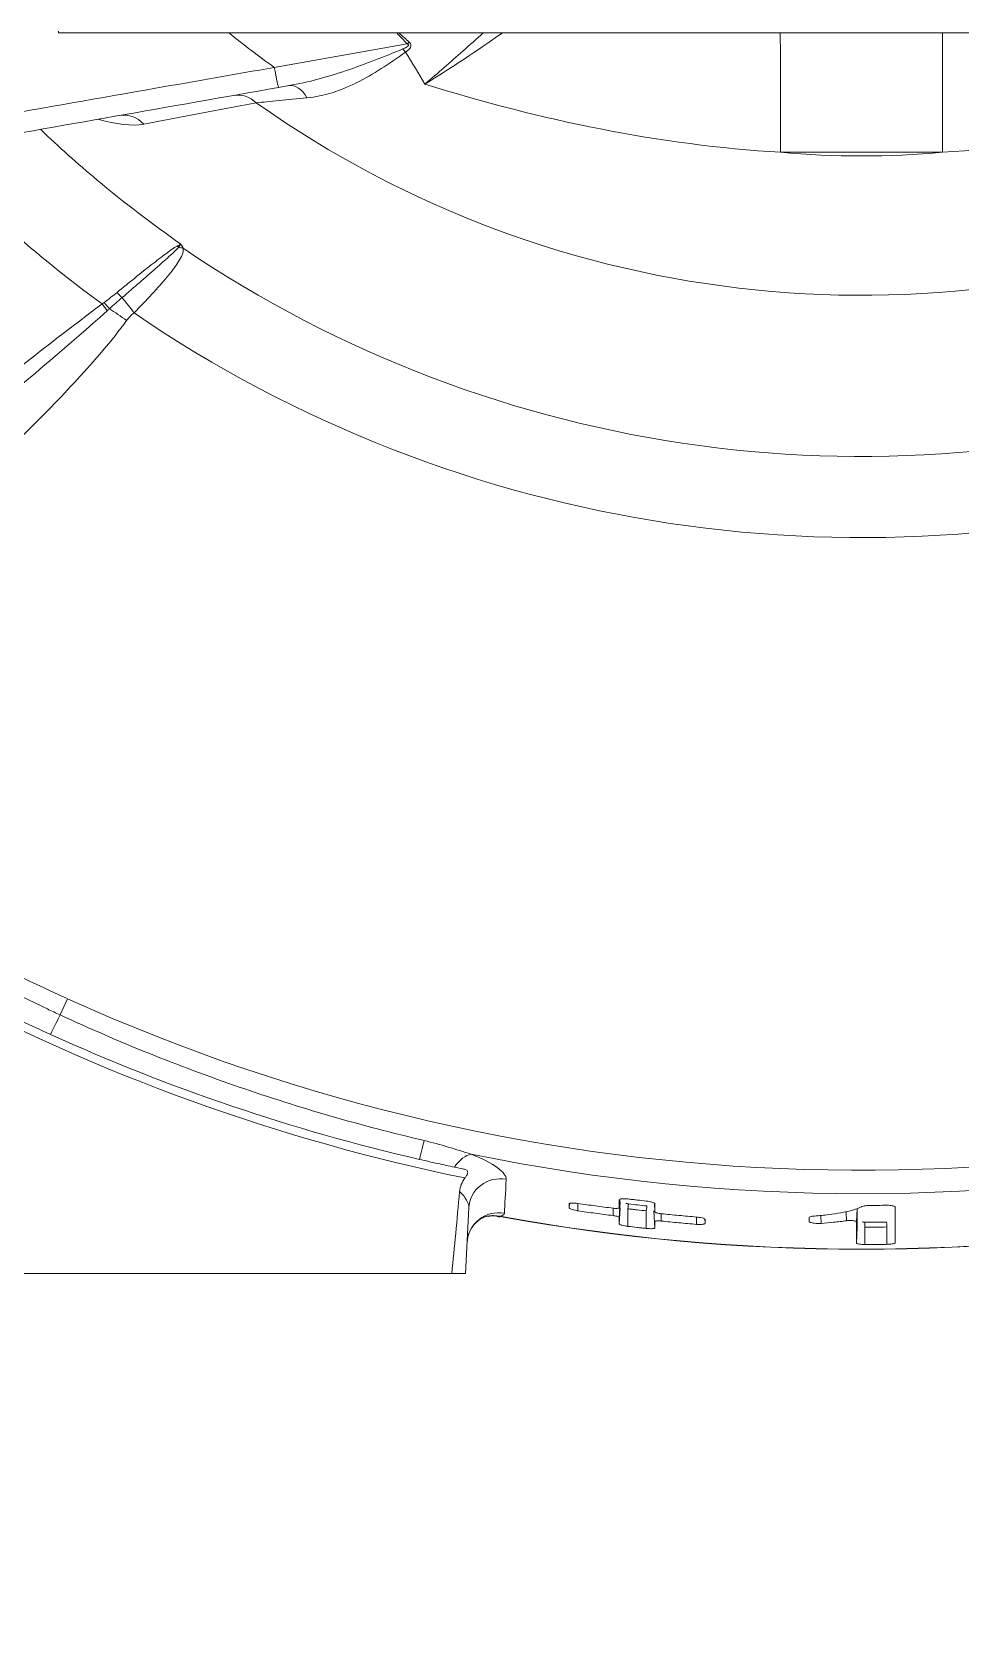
# Model space of a CAD drawing. Header units: millimetres. Extents: x 0 to 594, y 0 to 532.
# Drawn here: x 426.7 to 431.08, y 271.58 to 279.13 of the extents above; entities that cross this region are included whole.
import ezdxf

# ---------------------------------------------------------------- set-up
doc = ezdxf.new("R2010")
doc.units = ezdxf.units.MM
for name, color, linetype, true_color in [('13', 7, 'Continuous', 0xffffff), ('2', 7, 'Continuous', 0xffffff), ('201', 7, 'Continuous', 0xffffff), ('4', 7, 'Continuous', 0xffffff)]:
    doc.layers.add(name, color=color, linetype=linetype, true_color=true_color)

# ---------------------------------------------------------------- blocks, each defined once
blk = doc.blocks.new('_U13')
at = {"layer": '201', "color": 250, "lineweight": 13}
blk.add_arc((430.61169, 282.820884), 53.921515, 175, 359.999943, dxfattribs=at)

msp = doc.modelspace()

# ---------------------------------------------------------------- linework, layer by layer
at = {"layer": '13', "color": 250, "linetype": 'Continuous', "lineweight": 18}
msp.add_circle((430.61169, 282.82088), 80.5978, dxfattribs=at)
at = {"layer": '2', "color": 250, "linetype": 'Continuous', "lineweight": 13}
for p, q in [((427.84385, 278.95843), (428.4708, 279.06898)), ((426.8689, 274.56621), (426.83436, 274.49004)), ((429.23546, 273.60155), (429.23432, 273.57983)), ((429.47217, 273.62092), (429.47008, 273.58094)), ((429.47011, 273.53423), (429.47402, 273.60896)), ((429.63789, 273.56175), (429.63576, 273.60241)), ((429.27472, 273.56601), (429.27471, 273.60086)), ((429.44047, 273.57834), (429.44048, 273.54358)), ((429.47403, 273.57908), (429.47012, 273.50458)), ((429.51048, 273.49286), (429.51045, 273.57578)), ((429.59747, 273.56582), (429.5975, 273.483)), ((429.63784, 273.48556), (429.6336, 273.56654)), ((429.6675, 273.51774), (429.66749, 273.5524)), ((429.83394, 273.53694), (429.83395, 273.50235)), ((429.8743, 273.50689), (429.87314, 273.52906)), ((430.42103, 273.50686), (430.42028, 273.5442)), ((430.53953, 273.56187), (430.54082, 273.51955)), ((430.58789, 273.51414), (430.59119, 273.57719)), ((430.59199, 273.4909), (430.58794, 273.41365)), ((430.62825, 273.48913), (430.62821, 273.51251)), ((430.62825, 273.40738), (430.62825, 273.48913)), ((430.7307, 273.48987), (430.73069, 273.40811))]:
    msp.add_line(p, q, dxfattribs=at)
at = {"layer": '2', "color": 250, "linetype": 'Continuous', "lineweight": 18}
for p, q in [((427.91333, 278.87251), (427.86399, 278.86381)), ((428.74455, 273.27088), (428.76072, 273.57945)), ((429.23568, 273.60028), (429.23431, 273.59835)), ((428.68074, 273.27088), (426.34265, 273.27088)), ((428.74455, 273.27088), (428.68074, 273.27088))]:
    msp.add_line(p, q, dxfattribs=at)
at = {"layer": '2', "color": 250, "linetype": 'Continuous', "lineweight": 13}
for radius, start, end in [(4.75179, 231.137427, 234.374591), (4.93716, 234.701171, 293.666424), (4.27989, 264.883057, 275.116943), (5.69736, 235.862683, 288.721899), (6.07999, 235.666501, 287.286841), (9.29, 241.833687, 258.391647), (9.06356, 245.609761, 290.972559), (9.17397, 258.434461, 281.565539), (9.43551, 259.594439, 280.405561)]:
    msp.add_arc((430.61169, 282.82088), radius, start, end, dxfattribs=at)
at = {"layer": '2', "color": 250, "linetype": 'Continuous', "lineweight": 18}
msp.add_arc((430.61169, 282.82088), 9.43645, 259.594439, 280.405561, dxfattribs=at)
at = {"layer": '2', "color": 250, "linetype": 'Continuous', "lineweight": 13}
for centre, major_axis, ratio, start_param, end_param in [((430.22329, 278.48345), (0.00115, -1.75), 0.003849, 1.613435, 1.9436344), ((431.00009, 278.48345), (-0.00115, -1.75), 0.003849, 4.3395509, 4.6697503), ((428.45188, 279.01114), (-0.09408, 0.11683), 0.13613, 4.766257, 4.9001019), ((428.46759, 279.06335), (-0.10796, -0.10414), 0.01215, 4.5848867, 4.6709204), ((427.84662, 278.96229), (0.01736, -0.09848), 0.033984, 4.7456266, 6.2831853), ((427.67913, 278.6789), (0.02605, -0.14772), 0.856394, 2.2738412, 3.1415927), ((427.93938, 278.72479), (-0.02605, 0.14772), 0.572258, 5.2609214, 6.2831853), ((427.14158, 278.58412), (0.02605, -0.14772), 0.870611, 2.2132343, 3.1415927), ((430.61169, 282.74747), (0, 6.07195), 0.999888, 2.3226983, 2.5110794), ((427.43613, 278.18898), (-0.05259, 0.08506), 0.865763, 1.9381554, 2.0258246), ((427.28551, 277.91502), (-0.21998, -0.11879), 0.73291, 3.7590629, 3.8634252), ((427.03231, 277.84649), (-0.06007, 0.07995), 0.020971, 1.5987024, 2.0164977), ((427.04267, 277.85465), (-0.06373, 0.07706), 0.04277, 1.602909, 2.0033971), ((427.11237, 277.91438), (-0.06642, 0.07476), 0.189598, 1.6332828, 1.9862866), ((427.16082, 277.76845), (-0.14621, 0.20279), 0.14491, 4.7647293, 5.1449224), ((427.12572, 277.73292), (-0.20242, 0.14672), 0.155046, 4.7165035, 5.1197977), ((426.78568, 274.38266), (0.06435, 0.1355), 0.022477, 0.6666775, 1.4703725), ((428.52157, 273.77207), (0.03482, 0.1459), 0.012163, 0.5370388, 1.3211656), ((428.74341, 273.69144), (0.05647, 0.13897), 0.555824, 0.3232575, 1.1907327), ((428.91052, 273.5716), (0.14979, -0.00785), 0.972515, 1.4447863, 3.1415927), ((428.90199, 273.40896), (0.14979, -0.00785), 0.98869, 1.4448883, 3.1415927), ((429.5103, 273.57447), (-0.00296, -0.02482), 0.000014, 1.6235283, 2.972144), ((429.59733, 273.56451), (-0.00272, -0.02485), 0.000013, 1.6234713, 2.9721439), ((430.73071, 273.48856), (-0.00032, 0.025), 0.000001, 0.1561874, 1.5184249)]:
    msp.add_ellipse(centre, major_axis=major_axis, ratio=ratio, start_param=start_param, end_param=end_param, dxfattribs=at)
at = {"layer": '2', "color": 250, "linetype": 'Continuous', "lineweight": 18}
msp.add_ellipse((428.66169, 276.46663), major_axis=(-0.25034, -4.77681), ratio=0.052264, start_param=0.84066, end_param=0.9446926, dxfattribs=at)
at = {"layer": '2', "color": 250, "linetype": 'Continuous', "lineweight": 13}
for points in [[(428.4708, 279.06898), (428.45418, 279.08621), (428.43758, 279.10348), (428.42101, 279.12078)], [(428.43091, 279.12078), (428.44726, 279.10645), (428.46365, 279.09215), (428.48007, 279.07789)], [(428.91838, 279.12063), (428.79992, 279.03745), (428.6781, 278.9565), (428.55366, 278.87939)], [(428.55366, 278.87939), (428.52445, 278.93015), (428.494, 278.98037), (428.4627, 279.03022)], [(427.7588, 278.79143), (427.57784, 278.75694), (427.40172, 278.72349), (427.22895, 278.69078)], [(427.22895, 278.69078), (427.17163, 278.67993), (427.09707, 278.69026), (427.01626, 278.7131)], [(430.99341, 278.55805), (430.73893, 278.55822), (430.48445, 278.55822), (430.22997, 278.55805)], [(427.03231, 277.843), (427.03541, 277.84507), (427.03845, 277.84722), (427.04142, 277.84945)], [(427.04142, 277.84945), (427.06224, 277.86507), (427.08256, 277.88097), (427.10238, 277.89715)], [(427.12622, 277.87269), (427.1062, 277.85554), (427.0862, 277.83785), (427.0664, 277.81987)], [(427.0664, 277.81987), (427.06322, 277.81682), (427.05999, 277.81382), (427.0567, 277.81089)], [(427.18252, 277.80021), (427.16896, 277.79043), (427.15741, 277.7784), (427.14763, 277.7649)], [(428.55058, 273.89765), (428.62706, 273.87969), (428.70134, 273.85487), (428.77241, 273.83318)], [(428.93692, 273.71514), (428.93351, 273.65019), (428.9307, 273.59673), (428.9285, 273.5549)], [(428.76072, 273.57945), (428.7619, 273.60198), (428.74631, 273.62892), (428.71729, 273.65685)], [(428.84859, 273.54094), (428.86793, 273.54338), (428.88769, 273.54367), (428.9075, 273.54055)], [(428.9285, 273.5549), (428.92817, 273.54848), (428.92119, 273.54369), (428.9075, 273.54055)], [(429.60001, 273.58901), (429.57106, 273.59218), (429.54213, 273.59549), (429.51321, 273.59894)], [(430.7304, 273.51326), (430.69634, 273.51282), (430.66227, 273.51258), (430.62821, 273.51251)]]:
    msp.add_open_spline(points, degree=3, dxfattribs=at)
for points, knots in [([(428.55366, 278.87939), (428.55405, 278.87972), (428.55444, 278.88005), (428.5848, 278.9061), (428.61468, 278.93194), (428.67398, 278.98359), (428.70339, 279.0094), (428.7648, 279.06368), (428.79678, 279.09216), (428.82857, 279.12072)], [0, 0, 0, 0, 0.0042055, 0.0042055, 0.3276872, 0.3276872, 0.6483092, 0.6483092, 1, 1, 1, 1]), ([(427.91333, 278.87251), (428.00439, 278.88857), (428.09412, 278.91341), (428.27249, 278.9736), (428.36111, 279.00888), (428.44995, 279.04552)], [0, 0, 0, 0, 0.5, 0.5, 1, 1, 1, 1]), ([(428.44995, 279.04552), (428.45591, 279.04798), (428.46184, 279.05065), (428.47006, 279.05578), (428.47285, 279.05767), (428.47514, 279.06073), (428.47545, 279.06122), (428.47594, 279.06227), (428.47612, 279.06285), (428.4762, 279.06384), (428.47616, 279.06425), (428.47596, 279.06504), (428.47578, 279.06542), (428.47524, 279.06626), (428.47482, 279.06669), (428.4735, 279.06776), (428.4725, 279.06828), (428.47126, 279.0688), (428.47103, 279.06889), (428.4708, 279.06898)], [0, 0, 0, 0, 0.4756338, 0.4756338, 0.716041, 0.716041, 0.7579679, 0.7579679, 0.8005623, 0.8005623, 0.830154, 0.830154, 0.8597155, 0.8597155, 0.9023549, 0.9023549, 0.9823345, 0.9823345, 1, 1, 1, 1]), ([(428.48007, 279.07789), (428.48207, 279.07615), (428.48389, 279.07412), (428.4863, 279.07005), (428.48708, 279.06806), (428.48756, 279.06557), (428.48763, 279.06511), (428.48792, 279.06239), (428.4877, 279.06006), (428.48626, 279.05444), (428.48455, 279.05122), (428.47878, 279.04299), (428.47384, 279.03847), (428.46672, 279.033), (428.46473, 279.03158), (428.4627, 279.03022)], [0, 0, 0, 0, 0.1315262, 0.1315262, 0.2345431, 0.2345431, 0.2572342, 0.2572342, 0.3705294, 0.3705294, 0.5481271, 0.5481271, 0.8777434, 0.8777434, 1, 1, 1, 1]), ([(428.4627, 279.03022), (428.38567, 278.976), (428.30969, 278.92532), (428.15566, 278.84824), (428.07783, 278.82218), (427.99793, 278.81454)], [0, 0, 0, 0, 0.5, 0.5, 1, 1, 1, 1]), ([(426.29997, 278.68689), (426.36558, 278.69843), (426.43119, 278.70998), (426.75923, 278.76769), (427.02168, 278.81385), (427.4707, 278.89282), (427.65727, 278.92563), (427.84385, 278.95843)], [0, 0, 0, 0, 0.1274978, 0.1274978, 0.6374899, 0.6374899, 1, 1, 1, 1]), ([(427.99793, 278.81454), (427.95084, 278.81003), (427.90682, 278.8058), (427.82629, 278.79801), (427.78948, 278.79442), (427.7588, 278.79143)], [0, 0, 0, 0, 0.5, 0.5, 1, 1, 1, 1]), ([(430.22997, 278.55805), (429.9448, 278.57569), (429.6611, 278.6132), (429.10227, 278.72269), (428.82612, 278.79498), (428.55366, 278.87939)], [0, 0, 0, 0, 0.5, 0.5, 1, 1, 1, 1]), ([(432.55914, 278.84586), (432.31506, 278.77349), (432.06799, 278.71139), (431.54529, 278.61093), (431.27016, 278.57517), (430.99341, 278.55805)], [0, 0, 0, 0, 0.4799114, 0.4799114, 1, 1, 1, 1]), ([(427.4039, 278.12496), (427.26743, 278.22005), (427.13545, 278.321), (426.91657, 278.50438), (426.82731, 278.58417), (426.74095, 278.66644)], [0, 0, 0, 0, 0.5824239, 0.5824239, 1, 1, 1, 1]), ([(427.10238, 277.89715), (427.13138, 277.92082), (427.15935, 277.94351), (427.21334, 277.98692), (427.23962, 278.00785), (427.28798, 278.04576), (427.31025, 278.06293), (427.35115, 278.09331), (427.36896, 278.10684), (427.38629, 278.11594)], [0, 0, 0, 0, 0.25, 0.25, 0.5, 0.5, 0.75, 0.75, 1, 1, 1, 1]), ([(427.39309, 278.11071), (427.38156, 278.09736), (427.36565, 278.08283), (427.32877, 278.0491), (427.30734, 278.03005), (427.23794, 277.96898), (427.1836, 277.92198), (427.12622, 277.87269)], [0, 0, 0, 0, 0.25, 0.25, 0.5, 0.5, 1, 1, 1, 1]), ([(427.41446, 278.10521), (427.41607, 278.09452), (427.41329, 278.08487), (427.40518, 278.06445), (427.39942, 278.05387), (427.37877, 278.02079), (427.36022, 277.99649), (427.31752, 277.94481), (427.29281, 277.91686), (427.24014, 277.85966), (427.21214, 277.83034), (427.18252, 277.80021)], [0, 0, 0, 0, 0.125, 0.125, 0.25, 0.25, 0.5, 0.5, 0.75, 0.75, 1, 1, 1, 1]), ([(427.38629, 278.11594), (427.39238, 278.11914), (427.39809, 278.12207), (427.40357, 278.1248), (427.40374, 278.12488), (427.4039, 278.12496)], [0, 0, 0, 0, 0.9697798, 0.9697798, 1, 1, 1, 1]), ([(427.4039, 278.12496), (427.40381, 278.12483), (427.40371, 278.1247), (427.40269, 278.1233), (427.40174, 278.12202), (427.39837, 278.11751), (427.39581, 278.11417), (427.39309, 278.11071)], [0, 0, 0, 0, 0.0295024, 0.0295024, 0.310184, 0.310184, 1, 1, 1, 1]), ([(427.4039, 278.12496), (427.40398, 278.12482), (427.40406, 278.12467), (427.40769, 278.11805), (427.41114, 278.1116), (427.41446, 278.10521)], [0, 0, 0, 0, 0.0215903, 0.0215903, 1, 1, 1, 1]), ([(425.90075, 276.97203), (426.09028, 277.11598), (426.27851, 277.26161), (426.65473, 277.55319), (426.84202, 277.70004), (427.03231, 277.843)], [0, 0, 0, 0, 0.5, 0.5, 1, 1, 1, 1]), ([(427.0567, 277.81089), (426.87909, 277.65235), (426.69715, 277.49882), (426.33081, 277.19496), (426.14584, 277.04521), (425.95838, 276.89867)], [0, 0, 0, 0, 0.5, 0.5, 1, 1, 1, 1]), ([(427.14763, 277.7649), (427.07685, 277.66725), (426.99722, 277.57648), (426.8343, 277.39912), (426.75011, 277.31308), (426.49261, 277.06038), (426.31448, 276.8991), (426.13073, 276.74491)], [0, 0, 0, 0, 0.25, 0.25, 0.5, 0.5, 1, 1, 1, 1]), ([(426.50496, 274.7407), (426.59439, 274.69545), (426.68455, 274.65161), (426.80647, 274.59472), (426.83765, 274.58038), (426.8689, 274.56621)], [0, 0, 0, 0, 0.7449813, 0.7449813, 1, 1, 1, 1]), ([(426.51246, 274.64724), (426.59898, 274.60287), (426.68622, 274.55987), (426.79416, 274.50879), (426.81424, 274.49938), (426.83436, 274.49004)], [0, 0, 0, 0, 0.8142653, 0.8142653, 1, 1, 1, 1]), ([(426.83436, 274.49004), (427.10962, 274.36225), (427.39148, 274.24868), (427.96422, 274.05111), (428.25513, 273.96704), (428.55058, 273.89765)], [0, 0, 0, 0, 0.5, 0.5, 1, 1, 1, 1]), ([(428.77241, 273.83318), (428.82441, 273.81205), (428.86601, 273.7904), (428.92267, 273.74984), (428.93774, 273.73084), (428.93692, 273.71514)], [0, 0, 0, 0, 0.5, 0.5, 1, 1, 1, 1]), ([(429.51321, 273.59894), (429.51199, 273.59908), (429.51076, 273.59927), (429.50848, 273.59968), (429.50741, 273.59991), (429.50544, 273.60041), (429.50453, 273.60069), (429.50304, 273.60125), (429.50247, 273.60155), (429.50202, 273.60197), (429.50194, 273.60211), (429.50194, 273.60224)], [0, 0, 0, 0, 0.2067051, 0.2067051, 0.412455, 0.412455, 0.6345742, 0.6345742, 0.8740453, 0.8740453, 1, 1, 1, 1]), ([(429.51045, 273.57578), (429.51046, 273.57577), (429.51046, 273.57577), (429.5177, 273.57491), (429.52495, 273.57406), (429.53945, 273.57236), (429.5467, 273.57153), (429.56846, 273.56904), (429.58296, 273.56741), (429.59746, 273.56582), (429.59747, 273.56582), (429.59747, 273.56582)], [0, 0, 0, 0, 0.0000191, 0.0000191, 0.2500051, 0.2500051, 0.5000253, 0.5000253, 0.9999817, 0.9999817, 1, 1, 1, 1]), ([(430.62821, 273.51251), (430.62695, 273.51251), (430.62569, 273.51255), (430.62333, 273.51268), (430.6222, 273.51277), (430.62016, 273.51302), (430.61927, 273.51318), (430.61799, 273.51352), (430.61754, 273.5137), (430.61706, 273.51401), (430.61694, 273.51415), (430.61694, 273.51428)], [0, 0, 0, 0, 0.2128231, 0.2128231, 0.4244004, 0.4244004, 0.6522156, 0.6522156, 0.8532416, 0.8532416, 1, 1, 1, 1]), ([(430.62825, 273.48913), (430.63679, 273.48914), (430.64533, 273.48917), (430.6624, 273.48925), (430.67094, 273.4893), (430.69655, 273.48948), (430.71362, 273.48965), (430.7307, 273.48987)], [0, 0, 0, 0, 0.2500055, 0.2500055, 0.5000109, 0.5000109, 1, 1, 1, 1])]:
    msp.add_open_spline(points, degree=3, knots=knots, dxfattribs=at)
at = {"layer": '2', "color": 250, "linetype": 'Continuous', "lineweight": 18}
for points, degree in [([(427.86398, 278.86381), (427.34952, 278.7731), (426.83513, 278.68239), (426.32077, 278.5917)], 3), ([(428.52845, 273.80852), (427.93044, 273.94676), (427.34793, 274.14408), (426.7891, 274.39768)], 3), ([(428.736, 273.76305), (428.72214, 273.76592), (428.70765, 273.76896), (428.69263, 273.77214)], 3), ([(428.71729, 273.65685), (428.71941, 273.68023), (428.72794, 273.70271), (428.74235, 273.7209)], 3), ([(428.8514, 273.54005), (428.8787, 273.54794), (428.90711, 273.53668)], 2), ([(430.51374, 273.55684), (430.55579, 273.56403), (430.59103, 273.5737), (430.61247, 273.58555)], 3), ([(430.77109, 273.58284), (430.77106, 273.51509), (430.77102, 273.45908), (430.771, 273.41497)], 3)]:
    msp.add_open_spline(points, degree=degree, dxfattribs=at)
for points, knots in [([(426.7891, 274.39768), (426.69804, 274.43901), (426.60765, 274.48181), (426.49927, 274.5353), (426.48059, 274.5446), (426.46194, 274.55396)], [0, 0, 0, 0, 0.8273368, 0.8273368, 1, 1, 1, 1]), ([(428.69263, 273.77214), (428.66755, 273.77746), (428.64096, 273.78321), (428.58577, 273.79542), (428.55717, 273.80189), (428.52845, 273.80852)], [0, 0, 0, 0, 0.5, 0.5, 1, 1, 1, 1]), ([(428.736, 273.76305), (428.74128, 273.76196), (428.74628, 273.76034), (428.75173, 273.75647), (428.75321, 273.75495), (428.75518, 273.75135), (428.75566, 273.7492), (428.75549, 273.74479), (428.75496, 273.74251), (428.75324, 273.7378), (428.75202, 273.73532), (428.74828, 273.72884), (428.7454, 273.72475), (428.74235, 273.7209)], [0, 0, 0, 0, 0.2822747, 0.2822747, 0.4162098, 0.4162098, 0.55183, 0.55183, 0.6722133, 0.6722133, 0.7957148, 0.7957148, 1, 1, 1, 1]), ([(429.27472, 273.60087), (429.2703, 273.60151), (429.2658, 273.602), (429.25739, 273.60262), (429.25335, 273.60275), (429.24629, 273.60264), (429.24319, 273.60238), (429.23947, 273.60171), (429.23833, 273.60142), (429.2374, 273.60109)], [0, 0, 0, 0, 0.281336, 0.281336, 0.5624205, 0.5624205, 0.8448201, 0.8448201, 1, 1, 1, 1]), ([(429.51048, 273.62206), (429.50608, 273.62259), (429.50161, 273.62294), (429.49324, 273.62328), (429.48923, 273.62326), (429.48219, 273.62285), (429.4791, 273.62244), (429.47436, 273.62131), (429.47259, 273.6206), (429.47055, 273.6191), (429.47006, 273.61834), (429.47006, 273.61752)], [0, 0, 0, 0, 0.2087638, 0.2087638, 0.4172772, 0.4172772, 0.6279505, 0.6279505, 0.8309265, 0.8309265, 1, 1, 1, 1]), ([(429.47008, 273.58094), (429.47008, 273.58388), (429.47008, 273.58685), (429.47007, 273.59284), (429.47007, 273.59587), (429.47007, 273.60501), (429.47006, 273.61121), (429.47006, 273.61752)], [0, 0, 0, 0, 0.2505358, 0.2505358, 0.5010716, 0.5010716, 1, 1, 1, 1]), ([(429.51048, 273.62206), (429.51773, 273.62119), (429.52498, 273.62033), (429.53948, 273.61863), (429.54673, 273.61779), (429.56849, 273.61529), (429.58299, 273.61366), (429.5975, 273.61206)], [0, 0, 0, 0, 0.2500482, 0.2500482, 0.5000964, 0.5000964, 1, 1, 1, 1]), ([(429.63791, 273.59825), (429.63791, 273.59933), (429.63705, 273.60052), (429.63387, 273.6029), (429.6315, 273.60412), (429.6255, 273.60645), (429.62175, 273.60759), (429.61366, 273.60955), (429.60923, 273.61042), (429.60233, 273.61147), (429.59991, 273.61179), (429.5975, 273.61206)], [0, 0, 0, 0, 0.2231971, 0.2231971, 0.4460981, 0.4460981, 0.6718039, 0.6718039, 0.8884961, 0.8884961, 1, 1, 1, 1]), ([(428.75516, 273.42243), (428.75479, 273.42983), (428.75581, 273.45527), (428.77619, 273.49281), (428.80676, 273.52284), (428.83287, 273.53656), (428.84636, 273.54067), (428.85037, 273.54112), (428.84988, 273.5411)], [0, 0, 0, 0, 0.1002989, 0.3565861, 0.5590589, 0.7286352, 0.87273, 1, 1, 1, 1]), ([(429.23432, 273.57983), (429.23432, 273.58134), (429.23432, 273.58286), (429.23432, 273.58591), (429.23432, 273.58745), (429.23432, 273.59208), (429.23431, 273.59519), (429.23431, 273.59835)], [0, 0, 0, 0, 0.250342, 0.250342, 0.5006841, 0.5006841, 1, 1, 1, 1]), ([(429.23432, 273.57983), (429.23432, 273.57891), (429.23517, 273.57787), (429.2383, 273.5757), (429.24063, 273.57455), (429.24652, 273.57228), (429.25021, 273.57112), (429.25824, 273.56904), (429.26266, 273.56807), (429.26966, 273.56679), (429.2722, 273.56638), (429.27472, 273.56601)], [0, 0, 0, 0, 0.2202348, 0.2202348, 0.4400821, 0.4400821, 0.6645294, 0.6645294, 0.8825466, 0.8825466, 1, 1, 1, 1]), ([(429.27472, 273.60087), (429.28852, 273.59887), (429.30233, 273.5969), (429.32994, 273.59302), (429.34376, 273.59111), (429.38519, 273.58548), (429.41283, 273.58185), (429.44048, 273.57835)], [0, 0, 0, 0, 0.2500711, 0.2500711, 0.5001422, 0.5001422, 1, 1, 1, 1]), ([(429.44048, 273.54358), (429.42665, 273.54533), (429.41282, 273.5471), (429.38517, 273.55072), (429.37135, 273.55256), (429.32991, 273.55816), (429.30231, 273.56203), (429.27472, 273.56601)], [0, 0, 0, 0, 0.2500725, 0.2500725, 0.5001451, 0.5001451, 1, 1, 1, 1]), ([(429.44048, 273.57835), (429.44187, 273.57817), (429.44327, 273.57802), (429.44745, 273.57762), (429.45022, 273.57745), (429.45565, 273.5773), (429.45834, 273.57736), (429.46302, 273.57771), (429.46506, 273.57802), (429.46817, 273.57887), (429.46925, 273.57942), (429.46997, 273.58033), (429.47008, 273.58063), (429.47008, 273.58094)], [0, 0, 0, 0, 0.089751, 0.089751, 0.2723976, 0.2723976, 0.4772616, 0.4772616, 0.6887734, 0.6887734, 0.9053887, 0.9053887, 1, 1, 1, 1]), ([(429.47011, 273.53423), (429.47011, 273.53477), (429.46968, 273.53536), (429.46803, 273.53659), (429.46681, 273.53724), (429.4634, 273.53866), (429.46102, 273.53944), (429.45553, 273.54093), (429.45233, 273.54165), (429.44625, 273.54277), (429.44335, 273.54322), (429.44048, 273.54358)], [0, 0, 0, 0, 0.1835134, 0.1835134, 0.366779, 0.366779, 0.5890798, 0.5890798, 0.8163196, 0.8163196, 1, 1, 1, 1]), ([(429.47012, 273.50458), (429.47012, 273.50694), (429.47012, 273.50933), (429.47012, 273.51416), (429.47012, 273.51661), (429.47011, 273.52402), (429.47011, 273.52907), (429.47011, 273.53423)], [0, 0, 0, 0, 0.2504339, 0.2504339, 0.5008678, 0.5008678, 1, 1, 1, 1]), ([(429.63791, 273.59825), (429.63791, 273.59509), (429.6379, 273.59196), (429.6379, 273.58575), (429.6379, 273.58268), (429.63789, 273.57356), (429.63789, 273.5676), (429.63789, 273.56175)], [0, 0, 0, 0, 0.2503489, 0.2503489, 0.5006977, 0.5006977, 1, 1, 1, 1]), ([(429.63789, 273.56175), (429.63789, 273.56104), (429.63847, 273.56027), (429.6407, 273.55871), (429.64236, 273.55791), (429.64659, 273.55635), (429.64925, 273.55557), (429.65517, 273.5542), (429.65851, 273.55357), (429.66377, 273.55282), (429.66563, 273.55259), (429.6675, 273.5524)], [0, 0, 0, 0, 0.2153834, 0.2153834, 0.4315733, 0.4315733, 0.6569224, 0.6569224, 0.8821224, 0.8821224, 1, 1, 1, 1]), ([(429.6675, 273.5524), (429.68136, 273.55099), (429.69522, 273.54961), (429.72296, 273.54691), (429.73683, 273.54559), (429.77844, 273.54173), (429.80619, 273.53928), (429.83395, 273.53695)], [0, 0, 0, 0, 0.2500433, 0.2500433, 0.5000865, 0.5000865, 1, 1, 1, 1]), ([(429.87431, 273.52526), (429.87431, 273.52622), (429.87347, 273.52725), (429.87032, 273.52931), (429.86797, 273.53036), (429.86205, 273.53233), (429.85835, 273.53328), (429.85036, 273.5349), (429.846, 273.53561), (429.83904, 273.53647), (429.83649, 273.53674), (429.83395, 273.53695)], [0, 0, 0, 0, 0.2218418, 0.2218418, 0.4434159, 0.4434159, 0.6672586, 0.6672586, 0.8818041, 0.8818041, 1, 1, 1, 1]), ([(430.39012, 273.54166), (430.38599, 273.54138), (430.3821, 273.54092), (430.37545, 273.53976), (430.3726, 273.53904), (430.36814, 273.53741), (430.36652, 273.53647), (430.36524, 273.53498), (430.36501, 273.53444), (430.36502, 273.5339)], [0, 0, 0, 0, 0.2791483, 0.2791483, 0.5576435, 0.5576435, 0.8463145, 0.8463145, 1, 1, 1, 1]), ([(430.36502, 273.51605), (430.36502, 273.51752), (430.36502, 273.51898), (430.36502, 273.52193), (430.36502, 273.52341), (430.36502, 273.52787), (430.36502, 273.53087), (430.36502, 273.5339)], [0, 0, 0, 0, 0.2503245, 0.2503245, 0.5006489, 0.5006489, 1, 1, 1, 1]), ([(430.39012, 273.54166), (430.40183, 273.54246), (430.41328, 273.54344), (430.43562, 273.54566), (430.44653, 273.54692), (430.47677, 273.5508), (430.49556, 273.5537), (430.51374, 273.55684)], [0, 0, 0, 0, 0.2605005, 0.2605005, 0.5208158, 0.5208158, 1, 1, 1, 1]), ([(430.59198, 273.57726), (430.59198, 273.57274), (430.59198, 273.56829), (430.59198, 273.5548), (430.59199, 273.546), (430.59199, 273.52074), (430.59199, 273.5052), (430.59199, 273.49091), (430.59199, 273.49091), (430.59199, 273.4909)], [0, 0, 0, 0, 0.1388431, 0.1388431, 0.4280257, 0.4280257, 0.9999969, 0.9999969, 1, 1, 1, 1]), ([(430.64933, 273.59157), (430.64493, 273.59156), (430.64047, 273.59135), (430.63217, 273.59061), (430.62823, 273.59007), (430.62121, 273.58872), (430.61807, 273.58788), (430.61441, 273.58651), (430.61335, 273.58604), (430.61247, 273.58555)], [0, 0, 0, 0, 0.2835647, 0.2835647, 0.5664987, 0.5664987, 0.8592075, 0.8592075, 1, 1, 1, 1]), ([(430.64933, 273.59157), (430.65611, 273.5916), (430.66289, 273.59164), (430.67646, 273.59172), (430.68324, 273.59177), (430.70358, 273.59194), (430.71714, 273.59209), (430.73069, 273.59226)], [0, 0, 0, 0, 0.2500105, 0.2500105, 0.5000209, 0.5000209, 1, 1, 1, 1]), ([(430.77109, 273.58284), (430.77109, 273.58398), (430.77025, 273.58513), (430.76708, 273.58724), (430.76471, 273.58824), (430.75874, 273.58993), (430.75503, 273.59065), (430.74712, 273.59167), (430.74286, 273.59201), (430.73594, 273.59226), (430.73331, 273.5923), (430.73069, 273.59226)], [0, 0, 0, 0, 0.2238909, 0.2238909, 0.4477275, 0.4477275, 0.669912, 0.669912, 0.8784646, 0.8784646, 1, 1, 1, 1]), ([(429.47012, 273.50458), (429.47012, 273.5038), (429.47093, 273.50291), (429.47399, 273.50109), (429.47627, 273.50012), (429.48202, 273.49821), (429.48561, 273.49725), (429.4936, 273.49546), (429.49814, 273.49461), (429.50532, 273.49352), (429.5079, 273.49317), (429.51048, 273.49286)], [0, 0, 0, 0, 0.2161027, 0.2161027, 0.431792, 0.431792, 0.6542192, 0.6542192, 0.879648, 0.879648, 1, 1, 1, 1]), ([(429.5975, 273.483), (429.59024, 273.48379), (429.58299, 273.48459), (429.56848, 273.4862), (429.56122, 273.48701), (429.53947, 273.48948), (429.52497, 273.49115), (429.51048, 273.49286)], [0, 0, 0, 0, 0.2500476, 0.2500476, 0.5000952, 0.5000952, 1, 1, 1, 1]), ([(429.5975, 273.483), (429.60195, 273.48252), (429.60647, 273.48217), (429.61491, 273.48175), (429.61896, 273.48169), (429.62602, 273.48188), (429.62911, 273.48213), (429.63381, 273.4829), (429.63555, 273.48341), (429.63742, 273.48447), (429.63784, 273.48499), (429.63784, 273.48556)], [0, 0, 0, 0, 0.2122551, 0.2122551, 0.4242798, 0.4242798, 0.6380172, 0.6380172, 0.8433361, 0.8433361, 1, 1, 1, 1]), ([(429.63786, 273.51514), (429.63786, 273.51256), (429.63786, 273.51001), (429.63786, 273.50496), (429.63785, 273.50246), (429.63785, 273.49507), (429.63785, 273.49026), (429.63784, 273.48556)], [0, 0, 0, 0, 0.2501974, 0.2501974, 0.5003949, 0.5003949, 1, 1, 1, 1]), ([(429.6675, 273.51774), (429.66433, 273.51806), (429.6611, 273.51828), (429.65508, 273.5185), (429.6522, 273.5185), (429.64709, 273.51828), (429.6448, 273.51805), (429.64109, 273.5174), (429.63966, 273.51695), (429.63818, 273.51604), (429.63786, 273.5156), (429.63786, 273.51514)], [0, 0, 0, 0, 0.2058563, 0.2058563, 0.4114685, 0.4114685, 0.6219311, 0.6219311, 0.839647, 0.839647, 1, 1, 1, 1]), ([(429.83395, 273.50235), (429.82006, 273.5035), (429.80618, 273.50469), (429.77842, 273.50714), (429.76455, 273.50839), (429.72294, 273.51224), (429.69521, 273.51492), (429.6675, 273.51774)], [0, 0, 0, 0, 0.250044, 0.250044, 0.5000879, 0.5000879, 1, 1, 1, 1]), ([(429.83395, 273.50235), (429.83838, 273.50198), (429.84289, 273.50175), (429.85129, 273.50162), (429.85531, 273.50171), (429.86236, 273.5022), (429.86546, 273.50261), (429.87019, 273.50367), (429.87194, 273.50432), (429.87386, 273.50562), (429.8743, 273.50624), (429.8743, 273.50689)], [0, 0, 0, 0, 0.2105892, 0.2105892, 0.4208968, 0.4208968, 0.6338565, 0.6338565, 0.8399924, 0.8399924, 1, 1, 1, 1]), ([(429.87431, 273.52526), (429.87431, 273.52369), (429.87431, 273.52213), (429.87431, 273.51903), (429.87431, 273.51749), (429.87431, 273.5129), (429.8743, 273.50988), (429.8743, 273.50689)], [0, 0, 0, 0, 0.2502773, 0.2502773, 0.5005546, 0.5005546, 1, 1, 1, 1]), ([(430.36502, 273.51605), (430.36503, 273.51507), (430.36586, 273.51405), (430.369, 273.51213), (430.37134, 273.51119), (430.37724, 273.50952), (430.38091, 273.50877), (430.38885, 273.5076), (430.39317, 273.50716), (430.40197, 273.5066), (430.40657, 273.50647), (430.41444, 273.50652), (430.41784, 273.50664), (430.42103, 273.50686)], [0, 0, 0, 0, 0.1772017, 0.1772017, 0.3542363, 0.3542363, 0.5329928, 0.5329928, 0.7023795, 0.7023795, 0.8704895, 0.8704895, 1, 1, 1, 1]), ([(430.54082, 273.51955), (430.53111, 273.51809), (430.52115, 273.51672), (430.50085, 273.51416), (430.49048, 273.51298), (430.46087, 273.5099), (430.44117, 273.50823), (430.42103, 273.50686)], [0, 0, 0, 0, 0.2624095, 0.2624095, 0.52481, 0.52481, 1, 1, 1, 1]), ([(430.58789, 273.51414), (430.58789, 273.51484), (430.5873, 273.51555), (430.58513, 273.51688), (430.58353, 273.51752), (430.57938, 273.51869), (430.57671, 273.51922), (430.57089, 273.52003), (430.56768, 273.52031), (430.56132, 273.52063), (430.55809, 273.52068), (430.55162, 273.52056), (430.54831, 273.52038), (430.54373, 273.51994), (430.54223, 273.51976), (430.54082, 273.51955)], [0, 0, 0, 0, 0.152913, 0.152913, 0.3054558, 0.3054558, 0.4683325, 0.4683325, 0.6221936, 0.6221936, 0.7669249, 0.7669249, 0.9206517, 0.9206517, 1, 1, 1, 1]), ([(430.58794, 273.41365), (430.58794, 273.42082), (430.58794, 273.42831), (430.58793, 273.44392), (430.58792, 273.45204), (430.58791, 273.47713), (430.5879, 273.49503), (430.58789, 273.51414)], [0, 0, 0, 0, 0.2514609, 0.2514609, 0.5029218, 0.5029218, 1, 1, 1, 1]), ([(430.58794, 273.41365), (430.58795, 273.41293), (430.58877, 273.4122), (430.59185, 273.41085), (430.59415, 273.41021), (430.59995, 273.40909), (430.60356, 273.40861), (430.61133, 273.4079), (430.61556, 273.40764), (430.62263, 273.40741), (430.62545, 273.40737), (430.62825, 273.40737)], [0, 0, 0, 0, 0.2192573, 0.2192573, 0.4383163, 0.4383163, 0.6584094, 0.6584094, 0.8682912, 0.8682912, 1, 1, 1, 1]), ([(430.73069, 273.40811), (430.72216, 273.408), (430.71362, 273.40791), (430.69655, 273.40774), (430.68801, 273.40767), (430.6624, 273.40748), (430.64532, 273.4074), (430.62825, 273.40737)], [0, 0, 0, 0, 0.2500116, 0.2500116, 0.5000232, 0.5000232, 1, 1, 1, 1]), ([(430.73069, 273.40811), (430.73519, 273.40817), (430.73974, 273.40835), (430.74819, 273.40893), (430.75222, 273.40932), (430.7593, 273.41029), (430.7624, 273.41088), (430.76713, 273.41214), (430.76888, 273.41282), (430.77062, 273.41399), (430.771, 273.41448), (430.771, 273.41497)], [0, 0, 0, 0, 0.2127357, 0.2127357, 0.4251098, 0.4251098, 0.6415166, 0.6415166, 0.8527471, 0.8527471, 1, 1, 1, 1])]:
    msp.add_open_spline(points, degree=3, knots=knots, dxfattribs=at)
at = {"layer": '4', "color": 250, "linetype": 'Continuous', "lineweight": 18}
for p in [(426.82669, 279.12985), (435.36169, 279.12088)]:
    msp.add_line(p, (426.82669, 279.12088), dxfattribs=at)

# ---------------------------------------------------------------- block references
at = {"layer": '201', "color": 250, "linetype": 'Continuous', "lineweight": 18}
msp.add_blockref('_U13', (0, 0), dxfattribs=at)

doc.saveas('drawing.dxf')
